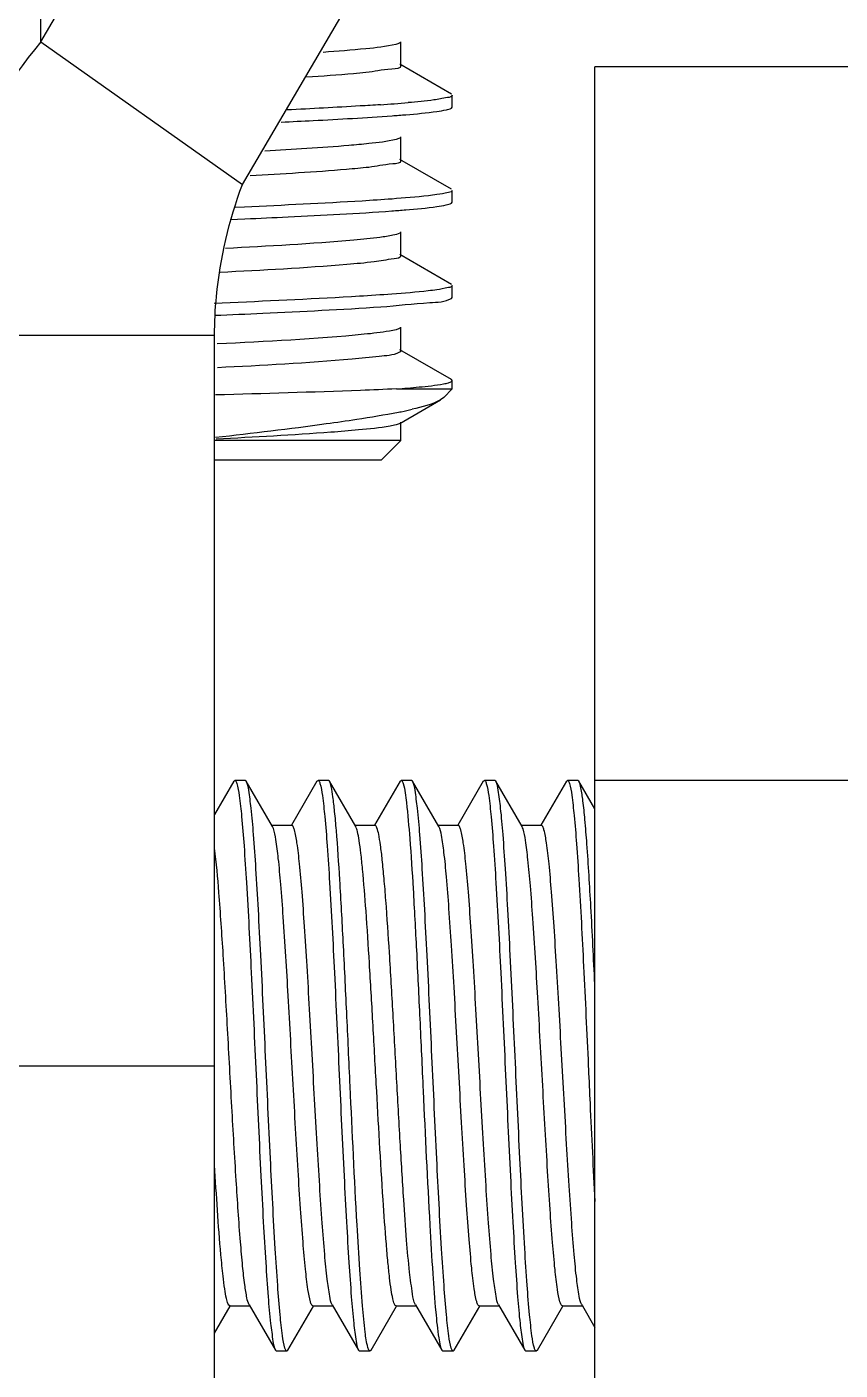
# Model space of a CAD drawing. Extents: x 1382187 to 1725648, y 860327 to 1571294.
# Drawn here: x 1527867.1 to 1528065.9, y 1248642.6 to 1248970.7 of the extents above; entities that cross this region are included whole.
import ezdxf

# ---------------------------------------------------------------- set-up
doc = ezdxf.new("R2010")
doc.units = 0
doc.header["$LTSCALE"] = 1000
doc.header["$MEASUREMENT"] = 0

msp = doc.modelspace()

# ---------------------------------------------------------------- linework, layer by layer
at = {"linetype": 'Continuous'}
for p, q in [((1527870.5, 1248966.99), (1528041.61, 1249259.08)), ((1527919.79, 1248932.14), (1528090.89, 1249224.23)), ((1527870.5, 1248966.99), (1527870.5, 1249138.09)), ((1527870.5, 1248966.99), (1527919.79, 1248932.14)), ((1527958.51, 1248961.21), (1527958.51, 1248967.02)), ((1527970.86, 1248954.21), (1527958.25, 1248961.51)), ((1528005.93, 1248505.18), (1528005.93, 1248960.87)), ((1528075.62, 1248960.87), (1528005.93, 1248960.87)), ((1527971.08, 1248951.05), (1527971.08, 1248953.95)), ((1527971.08, 1248951.05), (1527971.08, 1248953.95)), ((1527970.86, 1248950.8), (1527971.08, 1248951.05)), ((1527958.51, 1248937.98), (1527958.51, 1248943.79)), ((1527970.86, 1248930.98), (1527958.25, 1248938.28)), ((1527971.08, 1248927.82), (1527971.08, 1248930.72)), ((1527971.08, 1248927.82), (1527971.08, 1248930.72)), ((1527970.86, 1248927.56), (1527971.08, 1248927.82)), ((1527916.8, 1248923.6), (1527920.4, 1248923.75)), ((1527920.25, 1248926.65), (1527918.12, 1248926.56)), ((1527958.51, 1248914.75), (1527958.51, 1248920.56)), ((1527970.86, 1248907.74), (1527958.25, 1248915.04)), ((1527971.08, 1248904.59), (1527971.08, 1248907.49)), ((1527971.08, 1248904.59), (1527971.08, 1248907.49)), ((1527970.86, 1248904.33), (1527971.08, 1248904.59)), ((1527916.8, 1248903.27), (1527912.85, 1248903.1)), ((1527958.51, 1248891.52), (1527958.51, 1248897.33)), ((1527912.98, 1248895.3), (1527843.28, 1248895.3)), ((1527912.98, 1248484.61), (1527912.98, 1248895.3)), ((1527970.86, 1248884.51), (1527958.25, 1248891.81)), ((1527971.08, 1248884.26), (1527970.86, 1248884.51)), ((1527971.08, 1248882.23), (1527971.08, 1248884.26)), ((1527957.43, 1248882.23), (1527971.08, 1248882.23)), ((1527969.01, 1248880.16), (1527971.08, 1248882.23)), ((1527958.25, 1248873.8), (1527968.17, 1248879.54)), ((1527969.01, 1248880.16), (1527968.17, 1248879.54)), ((1527958.51, 1248869.65), (1527958.51, 1248874.09)), ((1527958.51, 1248869.65), (1527912.98, 1248869.65)), ((1527953.66, 1248864.8), (1527958.51, 1248869.65)), ((1527953.66, 1248864.8), (1527912.98, 1248864.8)), ((1527917.67, 1248786.4), (1527912.98, 1248778.31)), ((1527917.67, 1248786.4), (1527917.93, 1248786.63)), ((1527920.47, 1248786.63), (1527917.93, 1248786.63)), ((1527920.47, 1248786.63), (1527917.93, 1248786.63)), ((1527917.93, 1248786.63), (1527917.97, 1248786.62)), ((1527920.73, 1248786.4), (1527920.47, 1248786.63)), ((1527927.15, 1248775.33), (1527920.73, 1248786.4)), ((1527938, 1248786.4), (1527931.77, 1248775.66)), ((1527938, 1248786.4), (1527938.26, 1248786.63)), ((1527940.8, 1248786.63), (1527938.26, 1248786.63)), ((1527940.8, 1248786.63), (1527938.26, 1248786.63)), ((1527938.26, 1248786.63), (1527938.3, 1248786.62)), ((1527941.06, 1248786.4), (1527940.8, 1248786.63)), ((1527947.48, 1248775.33), (1527941.06, 1248786.4)), ((1527958.33, 1248786.4), (1527952.1, 1248775.66)), ((1527958.33, 1248786.4), (1527958.59, 1248786.63)), ((1527961.13, 1248786.63), (1527958.59, 1248786.63)), ((1527961.13, 1248786.63), (1527958.59, 1248786.63)), ((1527958.59, 1248786.63), (1527958.63, 1248786.62)), ((1527961.39, 1248786.4), (1527961.13, 1248786.63)), ((1527967.81, 1248775.33), (1527961.39, 1248786.4)), ((1527978.66, 1248786.4), (1527972.43, 1248775.66)), ((1527978.66, 1248786.4), (1527978.92, 1248786.63)), ((1527981.46, 1248786.63), (1527978.92, 1248786.63)), ((1527981.46, 1248786.63), (1527978.92, 1248786.63)), ((1527978.92, 1248786.63), (1527978.95, 1248786.62)), ((1527981.72, 1248786.4), (1527981.46, 1248786.63)), ((1527988.14, 1248775.33), (1527981.72, 1248786.4)), ((1527998.98, 1248786.4), (1527992.76, 1248775.66)), ((1527998.98, 1248786.4), (1527999.24, 1248786.63)), ((1528001.78, 1248786.63), (1527999.24, 1248786.63)), ((1528001.78, 1248786.63), (1527999.24, 1248786.63)), ((1527999.24, 1248786.63), (1527999.28, 1248786.62)), ((1528002.04, 1248786.4), (1528001.78, 1248786.63)), ((1528005.93, 1248779.7), (1528002.04, 1248786.4)), ((1528075.62, 1248786.63), (1528005.93, 1248786.63)), ((1527931.89, 1248775.59), (1527927, 1248775.59)), ((1527927.35, 1248774.88), (1527927.15, 1248775.33)), ((1527952.22, 1248775.59), (1527947.33, 1248775.59)), ((1527972.54, 1248775.59), (1527967.65, 1248775.59)), ((1527992.87, 1248775.59), (1527987.98, 1248775.59)), ((1527843.28, 1248716.93), (1527912.98, 1248716.93)), ((1528004.33, 1248716.86), (1528004.36, 1248716.13)), ((1527912.98, 1248651.62), (1527916.79, 1248658.2)), ((1527916.68, 1248658.27), (1527921.57, 1248658.27)), ((1527921.42, 1248658.54), (1527927.84, 1248647.46)), ((1527930.9, 1248647.46), (1527937.12, 1248658.2)), ((1527937.01, 1248658.27), (1527941.9, 1248658.27)), ((1527941.74, 1248658.54), (1527948.16, 1248647.46)), ((1527951.22, 1248647.46), (1527957.45, 1248658.2)), ((1527957.34, 1248658.27), (1527962.23, 1248658.27)), ((1527962.07, 1248658.54), (1527968.49, 1248647.46)), ((1527971.55, 1248647.46), (1527977.78, 1248658.2)), ((1527977.66, 1248658.27), (1527982.55, 1248658.27)), ((1527982.4, 1248658.54), (1527988.82, 1248647.46)), ((1527991.88, 1248647.46), (1527998.11, 1248658.2)), ((1527997.99, 1248658.27), (1528002.88, 1248658.27)), ((1528002.73, 1248658.54), (1528002.88, 1248658.27)), ((1528002.88, 1248658.27), (1528005.93, 1248653.02)), ((1527927.84, 1248647.46), (1527928.1, 1248647.24)), ((1527930.64, 1248647.24), (1527928.1, 1248647.24)), ((1527930.64, 1248647.24), (1527928.1, 1248647.24)), ((1527930.64, 1248647.24), (1527930.6, 1248647.24)), ((1527930.9, 1248647.46), (1527930.64, 1248647.24)), ((1527948.16, 1248647.46), (1527948.42, 1248647.24)), ((1527950.96, 1248647.24), (1527948.42, 1248647.24)), ((1527950.96, 1248647.24), (1527948.42, 1248647.24)), ((1527951.22, 1248647.46), (1527950.96, 1248647.24)), ((1527968.49, 1248647.46), (1527968.75, 1248647.24)), ((1527971.29, 1248647.24), (1527968.75, 1248647.24)), ((1527971.29, 1248647.24), (1527968.75, 1248647.24)), ((1527971.29, 1248647.24), (1527971.25, 1248647.24)), ((1527971.55, 1248647.46), (1527971.29, 1248647.24)), ((1527988.82, 1248647.46), (1527989.08, 1248647.24)), ((1527991.62, 1248647.24), (1527989.08, 1248647.24)), ((1527991.62, 1248647.24), (1527989.08, 1248647.24)), ((1527991.62, 1248647.24), (1527991.58, 1248647.24)), ((1527991.88, 1248647.46), (1527991.62, 1248647.24))]:
    msp.add_line(p, q, dxfattribs=at)
for centre, radius, start, end in [((1527926.8, 1249350.84), 400.09, 273.8288, 274.8033), ((1527932.58, 1249209.02), 327.74, 274.348, 274.8253), ((1527932.18, 1249003.91), 129.96, 281.4121, 281.7338), ((1527938.3, 1248974.86), 100.28, 281.6827, 283.258)]:
    msp.add_arc(centre, radius, start, end, dxfattribs=at)
for points, knots in [([(1527870.5, 1248966.99), (1527862.07, 1248956.9), (1527848.29, 1248934.27), (1527843.28, 1248908.1), (1527843.28, 1248895.3)], [0, 0, 0, 0, 0.506705, 1, 1, 1, 1]), ([(1527958.25, 1248966.73), (1527957.95, 1248966.55), (1527955.2, 1248965.79), (1527952.41, 1248965.55), (1527949.97, 1248965.3)], [0, 0, 0, 0, 0.12456, 1, 1, 1, 1]), ([(1527958.5, 1248961.21), (1527958.51, 1248960.44), (1527954.11, 1248960.35), (1527952.1, 1248959.71), (1527949.97, 1248959.49)], [0, 0, 0, 0, 0.265827, 1, 1, 1, 1]), ([(1527949.97, 1248959.49), (1527948.96, 1248959.39), (1527944.13, 1248958.94), (1527939.29, 1248958.59), (1527935.46, 1248958.34)], [0, 0, 0, 0, 0.208697, 1, 1, 1, 1]), ([(1527971.08, 1248953.95), (1527971.08, 1248953.53), (1527968.84, 1248953.25), (1527967.71, 1248952.95), (1527966.59, 1248952.8)], [0, 0, 0, 0, 0.271489, 1, 1, 1, 1]), ([(1527953.51, 1248951.64), (1527951.86, 1248951.53), (1527944.26, 1248951.05), (1527936.65, 1248950.65), (1527930.7, 1248950.37)], [0, 0, 0, 0, 0.217612, 1, 1, 1, 1]), ([(1527956.35, 1248948.94), (1527957.48, 1248949.02), (1527961.14, 1248949.31), (1527964.8, 1248949.64), (1527967.32, 1248949.99)], [0, 0, 0, 0, 0.307442, 1, 1, 1, 1]), ([(1527967.32, 1248949.99), (1527968.09, 1248950.1), (1527969.28, 1248950.31), (1527970.48, 1248950.58), (1527970.86, 1248950.8)], [0, 0, 0, 0, 0.642991, 1, 1, 1, 1]), ([(1527929.23, 1248947.39), (1527931.84, 1248947.52), (1527940.88, 1248947.96), (1527949.92, 1248948.47), (1527956.35, 1248948.94)], [0, 0, 0, 0, 0.288481, 1, 1, 1, 1]), ([(1527958.25, 1248943.5), (1527957.97, 1248943.33), (1527955.47, 1248942.61), (1527952.91, 1248942.38), (1527950.68, 1248942.14)], [0, 0, 0, 0, 0.12695, 1, 1, 1, 1]), ([(1527950.68, 1248942.14), (1527949.06, 1248941.97), (1527940.6, 1248941.19), (1527932.11, 1248940.69), (1527925.26, 1248940.3)], [0, 0, 0, 0, 0.191776, 1, 1, 1, 1]), ([(1527958.5, 1248937.98), (1527958.51, 1248937.27), (1527954.5, 1248937.12), (1527952.63, 1248936.55), (1527950.68, 1248936.34)], [0, 0, 0, 0, 0.266822, 1, 1, 1, 1]), ([(1527950.68, 1248936.34), (1527948.86, 1248936.14), (1527939.21, 1248935.27), (1527929.53, 1248934.72), (1527921.68, 1248934.29)], [0, 0, 0, 0, 0.188503, 1, 1, 1, 1]), ([(1527912.98, 1248895.3), (1527912.98, 1248898.47), (1527913.56, 1248911), (1527916.5, 1248923.38), (1527919.79, 1248932.14)], [0, 0, 0, 0, 0.253333, 1, 1, 1, 1]), ([(1527971.08, 1248930.72), (1527971.08, 1248930.36), (1527969.24, 1248930.05), (1527968.27, 1248929.8), (1527967.32, 1248929.67)], [0, 0, 0, 0, 0.274511, 1, 1, 1, 1]), ([(1527956.35, 1248928.61), (1527953.91, 1248928.43), (1527941.89, 1248927.64), (1527929.85, 1248927.08), (1527920.25, 1248926.65)], [0, 0, 0, 0, 0.202741, 1, 1, 1, 1]), ([(1527967.32, 1248929.67), (1527966.63, 1248929.57), (1527962.98, 1248929.12), (1527959.31, 1248928.83), (1527956.35, 1248928.61)], [0, 0, 0, 0, 0.191345, 1, 1, 1, 1]), ([(1527967.32, 1248926.76), (1527968.09, 1248926.87), (1527969.27, 1248927.08), (1527970.48, 1248927.35), (1527970.86, 1248927.56)], [0, 0, 0, 0, 0.64302, 1, 1, 1, 1]), ([(1527920.4, 1248923.75), (1527923.91, 1248923.91), (1527935.89, 1248924.47), (1527947.87, 1248925.08), (1527956.32, 1248925.71)], [0, 0, 0, 0, 0.292638, 1, 1, 1, 1]), ([(1527956.32, 1248925.71), (1527957.45, 1248925.79), (1527961.12, 1248926.08), (1527964.79, 1248926.4), (1527967.32, 1248926.76)], [0, 0, 0, 0, 0.307508, 1, 1, 1, 1]), ([(1527958.25, 1248920.26), (1527957.75, 1248919.97), (1527956.08, 1248919.64), (1527954.46, 1248919.37), (1527953.39, 1248919.23)], [0, 0, 0, 0, 0.350876, 1, 1, 1, 1]), ([(1527953.39, 1248919.23), (1527951.28, 1248918.96), (1527938.71, 1248917.73), (1527926.1, 1248917.09), (1527915.61, 1248916.54)], [0, 0, 0, 0, 0.168361, 1, 1, 1, 1]), ([(1527958.5, 1248914.75), (1527958.51, 1248914.14), (1527955.19, 1248913.9), (1527953.6, 1248913.44), (1527951.97, 1248913.25)], [0, 0, 0, 0, 0.268738, 1, 1, 1, 1]), ([(1527951.97, 1248913.25), (1527949.76, 1248912.99), (1527937.23, 1248911.85), (1527924.66, 1248911.2), (1527914.31, 1248910.67)], [0, 0, 0, 0, 0.176564, 1, 1, 1, 1]), ([(1527971.08, 1248907.49), (1527971.08, 1248907.13), (1527969.24, 1248906.82), (1527968.26, 1248906.57), (1527967.32, 1248906.43)], [0, 0, 0, 0, 0.27452, 1, 1, 1, 1]), ([(1527956.32, 1248905.38), (1527953.68, 1248905.18), (1527940.51, 1248904.33), (1527927.33, 1248903.73), (1527916.8, 1248903.27)], [0, 0, 0, 0, 0.201017, 1, 1, 1, 1]), ([(1527953.62, 1248902.28), (1527957.61, 1248902.55), (1527963.2, 1248903.33), (1527969.3, 1248903.44), (1527970.86, 1248904.33)], [0, 0, 0, 0, 0.690204, 1, 1, 1, 1]), ([(1527967.32, 1248906.43), (1527966.62, 1248906.34), (1527962.97, 1248905.89), (1527959.29, 1248905.6), (1527956.32, 1248905.38)], [0, 0, 0, 0, 0.191315, 1, 1, 1, 1]), ([(1527913.02, 1248900.2), (1527916.93, 1248900.37), (1527930.47, 1248900.97), (1527944.01, 1248901.63), (1527953.62, 1248902.28)], [0, 0, 0, 0, 0.2891, 1, 1, 1, 1]), ([(1527955.72, 1248896.35), (1527953.68, 1248895.99), (1527939.66, 1248894.48), (1527925.6, 1248893.82), (1527913.61, 1248893.21)], [0, 0, 0, 0, 0.147214, 1, 1, 1, 1]), ([(1527958.25, 1248897.03), (1527957.96, 1248896.87), (1527957.11, 1248896.62), (1527956.26, 1248896.44), (1527955.72, 1248896.35)], [0, 0, 0, 0, 0.376557, 1, 1, 1, 1]), ([(1527958.51, 1248891.52), (1527958.51, 1248891.36), (1527956.54, 1248890.27), (1527954.89, 1248890.38), (1527953.21, 1248890.17)], [0, 0, 0, 0, 0.08596, 1, 1, 1, 1]), ([(1527953.21, 1248890.17), (1527951.01, 1248889.88), (1527937.84, 1248888.63), (1527924.63, 1248887.96), (1527913.65, 1248887.4)], [0, 0, 0, 0, 0.168449, 1, 1, 1, 1]), ([(1527970.87, 1248884.01), (1527970.93, 1248884.04), (1527971.02, 1248884.11), (1527971.08, 1248884.21), (1527971.08, 1248884.26)], [0, 0, 0, 0, 0.597477, 1, 1, 1, 1]), ([(1527957.43, 1248882.23), (1527954.5, 1248882.09), (1527939.77, 1248881.5), (1527925.02, 1248881.08), (1527913.21, 1248880.75)], [0, 0, 0, 0, 0.198632, 1, 1, 1, 1]), ([(1527960.15, 1248882.45), (1527961.09, 1248882.53), (1527964.03, 1248882.8), (1527966.98, 1248883.1), (1527968.96, 1248883.47)], [0, 0, 0, 0, 0.318168, 1, 1, 1, 1]), ([(1527968.96, 1248883.47), (1527969.37, 1248883.54), (1527970.01, 1248883.68), (1527970.65, 1248883.88), (1527970.87, 1248884.01)], [0, 0, 0, 0, 0.619944, 1, 1, 1, 1]), ([(1527947.71, 1248874.74), (1527945.23, 1248874.36), (1527933.76, 1248872.71), (1527922.24, 1248871.36), (1527913.21, 1248870.33)], [0, 0, 0, 0, 0.215985, 1, 1, 1, 1]), ([(1527948.15, 1248872.2), (1527945.91, 1248871.99), (1527934.33, 1248871.06), (1527922.72, 1248870.44), (1527913.36, 1248869.96)], [0, 0, 0, 0, 0.193571, 1, 1, 1, 1]), ([(1527957.35, 1248873.47), (1527956.87, 1248873.34), (1527953.83, 1248872.73), (1527950.74, 1248872.44), (1527948.15, 1248872.2)], [0, 0, 0, 0, 0.160547, 1, 1, 1, 1]), ([(1527958.25, 1248873.8), (1527958.13, 1248873.73), (1527957.84, 1248873.61), (1527957.53, 1248873.52), (1527957.35, 1248873.47)], [0, 0, 0, 0, 0.420841, 1, 1, 1, 1]), ([(1527917.97, 1248786.62), (1527918.01, 1248786.61), (1527918.25, 1248786.43), (1527918.33, 1248786.13), (1527918.4, 1248785.9)], [0, 0, 0, 0, 0.146788, 1, 1, 1, 1]), ([(1527918.4, 1248785.9), (1527918.71, 1248784.94), (1527919.11, 1248782.21), (1527919.68, 1248777.12), (1527920.23, 1248770.02), (1527921.05, 1248757.32), (1527922.01, 1248738.67), (1527923.11, 1248714.78), (1527924.06, 1248694.48), (1527924.85, 1248679.21), (1527925.42, 1248669.37), (1527926.01, 1248661.12), (1527926.52, 1248654.68), (1527927.14, 1248650.38), (1527927.46, 1248648.11), (1527927.84, 1248647.46)], [0, 0, 0, 0, 0.021788, 0.059148, 0.110955, 0.175533, 0.334174, 0.514296, 0.692285, 0.773094, 0.844811, 0.905077, 0.951921, 0.983848, 1, 1, 1, 1]), ([(1527930.16, 1248647.98), (1527929.86, 1248648.94), (1527929.46, 1248651.68), (1527928.89, 1248656.78), (1527928.34, 1248663.89), (1527927.51, 1248676.59), (1527926.56, 1248695.24), (1527925.45, 1248719.12), (1527924.51, 1248739.41), (1527923.71, 1248754.68), (1527923.14, 1248764.51), (1527922.56, 1248772.75), (1527922.04, 1248779.19), (1527921.43, 1248783.48), (1527921.11, 1248785.76), (1527920.73, 1248786.4)], [0, 0, 0, 0, 0.021877, 0.059311, 0.111175, 0.175792, 0.334445, 0.514524, 0.692444, 0.773209, 0.844887, 0.905122, 0.951945, 0.983855, 1, 1, 1, 1]), ([(1527938.3, 1248786.62), (1527938.34, 1248786.61), (1527938.58, 1248786.43), (1527938.65, 1248786.13), (1527938.73, 1248785.9)], [0, 0, 0, 0, 0.146706, 1, 1, 1, 1]), ([(1527938.73, 1248785.9), (1527939.04, 1248784.94), (1527939.44, 1248782.21), (1527940.01, 1248777.11), (1527940.56, 1248770.01), (1527941.38, 1248757.31), (1527942.33, 1248738.66), (1527943.44, 1248714.77), (1527944.38, 1248694.48), (1527945.18, 1248679.2), (1527945.75, 1248669.37), (1527946.34, 1248661.12), (1527946.85, 1248654.68), (1527947.47, 1248650.38), (1527947.79, 1248648.11), (1527948.16, 1248647.46)], [0, 0, 0, 0, 0.0218, 0.059172, 0.110989, 0.175574, 0.334211, 0.514328, 0.692305, 0.773106, 0.844818, 0.905082, 0.951925, 0.983849, 1, 1, 1, 1]), ([(1527947.8, 1248678.03), (1527947.17, 1248689.34), (1527946.36, 1248706.67), (1527945.29, 1248729.73), (1527944.48, 1248746.52), (1527943.67, 1248761.32), (1527942.98, 1248771.94), (1527942.37, 1248778.7), (1527941.98, 1248782.27), (1527941.57, 1248784.71), (1527941.29, 1248786.01), (1527941.06, 1248786.4)], [0, 0, 0, 0, 0.31261, 0.479025, 0.637331, 0.776893, 0.888349, 0.931124, 0.964281, 0.987309, 1, 1, 1, 1]), ([(1527958.63, 1248786.62), (1527958.67, 1248786.61), (1527958.91, 1248786.43), (1527958.98, 1248786.13), (1527959.06, 1248785.89)], [0, 0, 0, 0, 0.14666, 1, 1, 1, 1]), ([(1527959.06, 1248785.89), (1527959.54, 1248784.38), (1527960.02, 1248779.84), (1527960.84, 1248771.28), (1527961.57, 1248759.24), (1527962.37, 1248744.55), (1527963.15, 1248728.11), (1527964.19, 1248705.74), (1527964.97, 1248688.96), (1527965.59, 1248678.03)], [0, 0, 0, 0, 0.04411, 0.125541, 0.239358, 0.37843, 0.533993, 0.696234, 1, 1, 1, 1]), ([(1527970.82, 1248647.96), (1527970.52, 1248648.92), (1527970.12, 1248651.65), (1527969.55, 1248656.74), (1527969, 1248663.84), (1527968.17, 1248676.54), (1527967.22, 1248695.19), (1527966.11, 1248719.08), (1527965.17, 1248739.38), (1527964.37, 1248754.65), (1527963.8, 1248764.49), (1527963.22, 1248772.74), (1527962.7, 1248779.18), (1527962.08, 1248783.48), (1527961.76, 1248785.76), (1527961.39, 1248786.4)], [0, 0, 0, 0, 0.02177, 0.059115, 0.110912, 0.175482, 0.334119, 0.514249, 0.692251, 0.773068, 0.844793, 0.905066, 0.951916, 0.983846, 1, 1, 1, 1]), ([(1527978.95, 1248786.62), (1527979, 1248786.61), (1527979.24, 1248786.43), (1527979.31, 1248786.12), (1527979.39, 1248785.88)], [0, 0, 0, 0, 0.146034, 1, 1, 1, 1]), ([(1527979.39, 1248785.88), (1527979.7, 1248784.92), (1527980.1, 1248782.18), (1527980.67, 1248777.08), (1527981.22, 1248769.97), (1527982.04, 1248757.26), (1527982.99, 1248738.62), (1527984.1, 1248714.73), (1527985.04, 1248694.45), (1527985.84, 1248679.18), (1527986.41, 1248669.35), (1527986.99, 1248661.11), (1527987.51, 1248654.68), (1527988.12, 1248650.38), (1527988.45, 1248648.11), (1527988.82, 1248647.46)], [0, 0, 0, 0, 0.021899, 0.059349, 0.111223, 0.175847, 0.334508, 0.514576, 0.692482, 0.773242, 0.844912, 0.905137, 0.951951, 0.983857, 1, 1, 1, 1]), ([(1527991.15, 1248647.98), (1527990.84, 1248648.95), (1527990.44, 1248651.69), (1527989.87, 1248656.79), (1527989.32, 1248663.9), (1527988.5, 1248676.61), (1527987.54, 1248695.25), (1527986.44, 1248719.14), (1527985.49, 1248739.42), (1527984.7, 1248754.68), (1527984.13, 1248764.51), (1527983.54, 1248772.75), (1527983.03, 1248779.19), (1527982.41, 1248783.49), (1527982.09, 1248785.76), (1527981.72, 1248786.4)], [0, 0, 0, 0, 0.02191, 0.059368, 0.111249, 0.175876, 0.33454, 0.514602, 0.692499, 0.773255, 0.84492, 0.905142, 0.951954, 0.983858, 1, 1, 1, 1]), ([(1527999.28, 1248786.62), (1527999.32, 1248786.61), (1527999.56, 1248786.43), (1527999.64, 1248786.13), (1527999.71, 1248785.9)], [0, 0, 0, 0, 0.147008, 1, 1, 1, 1]), ([(1527999.71, 1248785.9), (1528000.01, 1248784.97), (1528000.4, 1248782.34), (1528000.96, 1248777.42), (1528001.5, 1248770.56), (1528002.31, 1248758.29), (1528003.24, 1248740.19), (1528003.95, 1248724.97), (1528004.33, 1248716.86)], [0, 0, 0, 0, 0.042374, 0.114709, 0.214932, 0.339935, 0.647912, 1, 1, 1, 1]), ([(1528005.93, 1248736.86), (1528005.62, 1248743.14), (1528005.05, 1248754.56), (1528004.25, 1248767.96), (1528003.55, 1248776.6), (1528003.11, 1248781.18), (1528002.63, 1248784.28), (1528002.33, 1248785.92), (1528002.04, 1248786.4)], [0, 0, 0, 0, 0.379459, 0.689334, 0.809279, 0.902185, 0.96608, 1, 1, 1, 1]), ([(1527937.01, 1248658.27), (1527936.88, 1248658.27), (1527936.58, 1248658.67), (1527936.19, 1248659.97), (1527935.66, 1248662.95), (1527935.12, 1248667.78), (1527934.53, 1248674.37), (1527933.95, 1248682.4), (1527933.36, 1248691.65), (1527932.77, 1248701.77), (1527931.97, 1248715.99), (1527931.03, 1248733.22), (1527930.06, 1248749.5), (1527929.22, 1248760.69), (1527928.65, 1248767), (1527928.07, 1248771.56), (1527927.66, 1248774.01), (1527927.35, 1248774.88)], [0, 0, 0, 0, 0.00337, 0.010373, 0.036639, 0.078887, 0.135774, 0.205372, 0.28529, 0.372768, 0.464782, 0.64963, 0.814469, 0.882133, 0.936734, 0.976432, 1, 1, 1, 1]), ([(1527941.74, 1248658.54), (1527941.38, 1248659.17), (1527941.01, 1248661.33), (1527940.39, 1248665.39), (1527939.83, 1248671.38), (1527939.23, 1248678.98), (1527938.63, 1248687.96), (1527937.8, 1248701.69), (1527937.02, 1248716.08), (1527936.21, 1248730.6), (1527935.61, 1248741.01), (1527935.01, 1248750.55), (1527934.41, 1248758.88), (1527933.82, 1248765.71), (1527933.26, 1248770.72), (1527932.72, 1248773.83), (1527932.32, 1248775.18), (1527932.02, 1248775.59), (1527931.89, 1248775.59)], [0, 0, 0, 0, 0.01868, 0.054279, 0.105765, 0.17135, 0.248696, 0.335029, 0.522011, 0.615925, 0.705601, 0.787809, 0.859595, 0.918388, 0.962111, 0.989308, 0.996545, 1, 1, 1, 1]), ([(1527954.17, 1248684.19), (1527953.54, 1248693.63), (1527952.74, 1248708.11), (1527951.68, 1248727.39), (1527950.87, 1248741.46), (1527950.07, 1248753.9), (1527949.38, 1248762.86), (1527948.78, 1248768.6), (1527948.39, 1248771.67), (1527947.99, 1248773.82), (1527947.69, 1248774.96), (1527947.48, 1248775.33)], [0, 0, 0, 0, 0.310342, 0.475677, 0.633257, 0.772654, 0.88467, 0.928035, 0.961992, 0.986043, 1, 1, 1, 1]), ([(1527959.21, 1248684.19), (1527958.9, 1248688.92), (1527958.3, 1248698.83), (1527957.46, 1248713.99), (1527956.62, 1248729.37), (1527955.78, 1248743.84), (1527955.05, 1248754.85), (1527954.44, 1248762.42), (1527954.01, 1248766.94), (1527953.6, 1248770.48), (1527953.17, 1248773.21), (1527952.83, 1248774.64), (1527952.45, 1248775.59), (1527952.22, 1248775.59)], [0, 0, 0, 0, 0.154792, 0.324211, 0.496022, 0.657766, 0.797744, 0.856333, 0.905865, 0.945463, 0.974462, 0.992476, 1, 1, 1, 1]), ([(1527977.66, 1248658.27), (1527977.53, 1248658.27), (1527977.23, 1248658.69), (1527976.83, 1248660.03), (1527976.29, 1248663.14), (1527975.74, 1248668.16), (1527975.14, 1248674.99), (1527974.54, 1248683.31), (1527973.94, 1248692.86), (1527973.34, 1248703.27), (1527972.53, 1248717.79), (1527971.75, 1248732.18), (1527970.92, 1248745.91), (1527970.32, 1248754.89), (1527969.72, 1248762.49), (1527969.17, 1248768.47), (1527968.54, 1248772.53), (1527968.18, 1248774.69), (1527967.81, 1248775.33)], [0, 0, 0, 0, 0.003456, 0.010693, 0.037891, 0.081614, 0.140408, 0.212193, 0.2944, 0.384075, 0.47799, 0.664973, 0.751306, 0.828653, 0.894237, 0.945723, 0.981321, 1, 1, 1, 1]), ([(1527982.4, 1248658.54), (1527982.03, 1248659.17), (1527981.66, 1248661.33), (1527981.04, 1248665.39), (1527980.49, 1248671.38), (1527979.88, 1248678.98), (1527979.29, 1248687.96), (1527978.46, 1248701.69), (1527977.68, 1248716.08), (1527976.87, 1248730.6), (1527976.27, 1248741.01), (1527975.66, 1248750.55), (1527975.07, 1248758.88), (1527974.47, 1248765.71), (1527973.92, 1248770.72), (1527973.38, 1248773.83), (1527972.98, 1248775.18), (1527972.68, 1248775.59), (1527972.54, 1248775.59)], [0, 0, 0, 0, 0.018679, 0.054277, 0.105763, 0.171347, 0.248694, 0.335026, 0.52201, 0.615925, 0.7056, 0.787807, 0.859592, 0.918386, 0.962109, 0.989307, 0.996544, 1, 1, 1, 1]), ([(1527997.99, 1248658.27), (1527997.86, 1248658.27), (1527997.57, 1248658.67), (1527997.18, 1248659.95), (1527996.65, 1248662.92), (1527996.11, 1248667.72), (1527995.52, 1248674.26), (1527994.94, 1248682.25), (1527994.36, 1248691.44), (1527993.77, 1248701.51), (1527992.98, 1248715.67), (1527992.04, 1248732.87), (1527991.07, 1248749.15), (1527990.23, 1248760.37), (1527989.66, 1248766.73), (1527989.09, 1248771.37), (1527988.67, 1248773.88), (1527988.37, 1248774.78)], [0, 0, 0, 0, 0.003356, 0.010319, 0.036431, 0.078432, 0.135001, 0.204233, 0.283766, 0.370875, 0.462568, 0.647052, 0.812078, 0.880087, 0.935211, 0.975599, 1, 1, 1, 1]), ([(1528002.73, 1248658.54), (1528002.36, 1248659.17), (1528001.99, 1248661.33), (1528001.37, 1248665.39), (1528000.82, 1248671.38), (1528000.21, 1248678.98), (1527999.62, 1248687.96), (1527998.79, 1248701.69), (1527998, 1248716.08), (1527997.2, 1248730.6), (1527996.59, 1248741.01), (1527995.99, 1248750.55), (1527995.4, 1248758.88), (1527994.8, 1248765.71), (1527994.25, 1248770.72), (1527993.7, 1248773.83), (1527993.3, 1248775.18), (1527993.01, 1248775.59), (1527992.87, 1248775.59)], [0, 0, 0, 0, 0.018679, 0.054278, 0.105765, 0.17135, 0.248696, 0.335028, 0.522011, 0.615925, 0.705601, 0.787809, 0.859594, 0.918388, 0.962111, 0.989308, 0.996544, 1, 1, 1, 1]), ([(1527921.42, 1248658.54), (1527921.12, 1248659.04), (1527920.78, 1248660.71), (1527920.26, 1248663.85), (1527919.78, 1248668.43), (1527919.03, 1248676.93), (1527918.17, 1248689.9), (1527917.17, 1248707.25), (1527916.17, 1248725.62), (1527915.18, 1248743.07), (1527914.19, 1248757.78), (1527913.44, 1248766.45), (1527912.98, 1248770.03)], [0, 0, 0, 0, 0.015724, 0.044547, 0.085931, 0.138844, 0.273487, 0.434437, 0.604811, 0.766729, 0.903208, 1, 1, 1, 1]), ([(1528004.36, 1248716.13), (1528004.49, 1248713.33), (1528004.99, 1248702.55), (1528005.51, 1248691.77), (1528005.93, 1248683.8)], [0, 0, 0, 0, 0.259922, 1, 1, 1, 1]), ([(1527915.05, 1248665.57), (1527914.85, 1248667.29), (1527913.98, 1248676.29), (1527913.42, 1248685.31), (1527912.98, 1248692.61)], [0, 0, 0, 0, 0.19131, 1, 1, 1, 1]), ([(1527957.34, 1248658.27), (1527957.14, 1248658.27), (1527956.78, 1248659.03), (1527956.48, 1248660.23), (1527956.08, 1248662.46), (1527955.71, 1248665.4), (1527955.32, 1248669.15), (1527954.77, 1248675.49), (1527954.41, 1248680.59), (1527954.17, 1248684.19)], [0, 0, 0, 0, 0.022487, 0.074555, 0.158145, 0.272549, 0.416177, 0.587029, 1, 1, 1, 1]), ([(1527962.07, 1248658.54), (1527961.61, 1248659.33), (1527961.23, 1248662.1), (1527960.49, 1248667.3), (1527959.86, 1248675.02), (1527959.43, 1248680.9), (1527959.21, 1248684.19)], [0, 0, 0, 0, 0.10579, 0.314513, 0.617347, 1, 1, 1, 1]), ([(1527950.44, 1248648.14), (1527950.09, 1248649.35), (1527949.65, 1248652.74), (1527949.01, 1248659.06), (1527948.4, 1248667.8), (1527948, 1248674.39), (1527947.8, 1248678.03)], [0, 0, 0, 0, 0.125282, 0.339928, 0.635519, 1, 1, 1, 1]), ([(1527965.59, 1248678.03), (1527965.81, 1248674.07), (1527966.22, 1248666.97), (1527966.92, 1248657.78), (1527967.49, 1248651.89), (1527968.05, 1248648.8), (1527968.3, 1248647.78), (1527968.49, 1248647.46)], [0, 0, 0, 0, 0.387702, 0.692616, 0.899746, 0.963455, 1, 1, 1, 1]), ([(1527916.68, 1248658.27), (1527916.47, 1248658.27), (1527916.1, 1248659.08), (1527915.8, 1248660.35), (1527915.39, 1248662.72), (1527915.17, 1248664.52), (1527915.05, 1248665.57)], [0, 0, 0, 0, 0.081724, 0.272801, 0.579947, 1, 1, 1, 1]), ([(1527930.6, 1248647.24), (1527930.56, 1248647.25), (1527930.31, 1248647.44), (1527930.24, 1248647.74), (1527930.16, 1248647.98)], [0, 0, 0, 0, 0.146175, 1, 1, 1, 1]), ([(1527950.96, 1248647.24), (1527950.92, 1248647.24), (1527950.58, 1248647.44), (1527950.53, 1248647.84), (1527950.44, 1248648.14)], [0, 0, 0, 0, 0.132072, 1, 1, 1, 1]), ([(1527971.25, 1248647.24), (1527971.21, 1248647.25), (1527970.97, 1248647.43), (1527970.9, 1248647.73), (1527970.82, 1248647.96)], [0, 0, 0, 0, 0.146912, 1, 1, 1, 1]), ([(1527991.58, 1248647.24), (1527991.54, 1248647.25), (1527991.3, 1248647.44), (1527991.22, 1248647.75), (1527991.15, 1248647.98)], [0, 0, 0, 0, 0.145963, 1, 1, 1, 1])]:
    msp.add_open_spline(points, degree=3, knots=knots, dxfattribs=at)
for points in [[(1527949.97, 1248965.3), (1527946.49, 1248964.94), (1527943, 1248964.67), (1527939.5, 1248964.43)], [(1527966.59, 1248952.8), (1527964.5, 1248952.53), (1527962.4, 1248952.33), (1527960.3, 1248952.15)], [(1527968.17, 1248879.54), (1527966.08, 1248878.33), (1527963.65, 1248877.81), (1527961.3, 1248877.25)], [(1527957.9, 1248876.51), (1527954.52, 1248875.83), (1527951.12, 1248875.26), (1527947.71, 1248874.74)], [(1527988.37, 1248774.78), (1527988.3, 1248774.97), (1527988.23, 1248775.16), (1527988.14, 1248775.33)]]:
    msp.add_open_spline(points, degree=3, dxfattribs=at)

doc.saveas('drawing.dxf')
